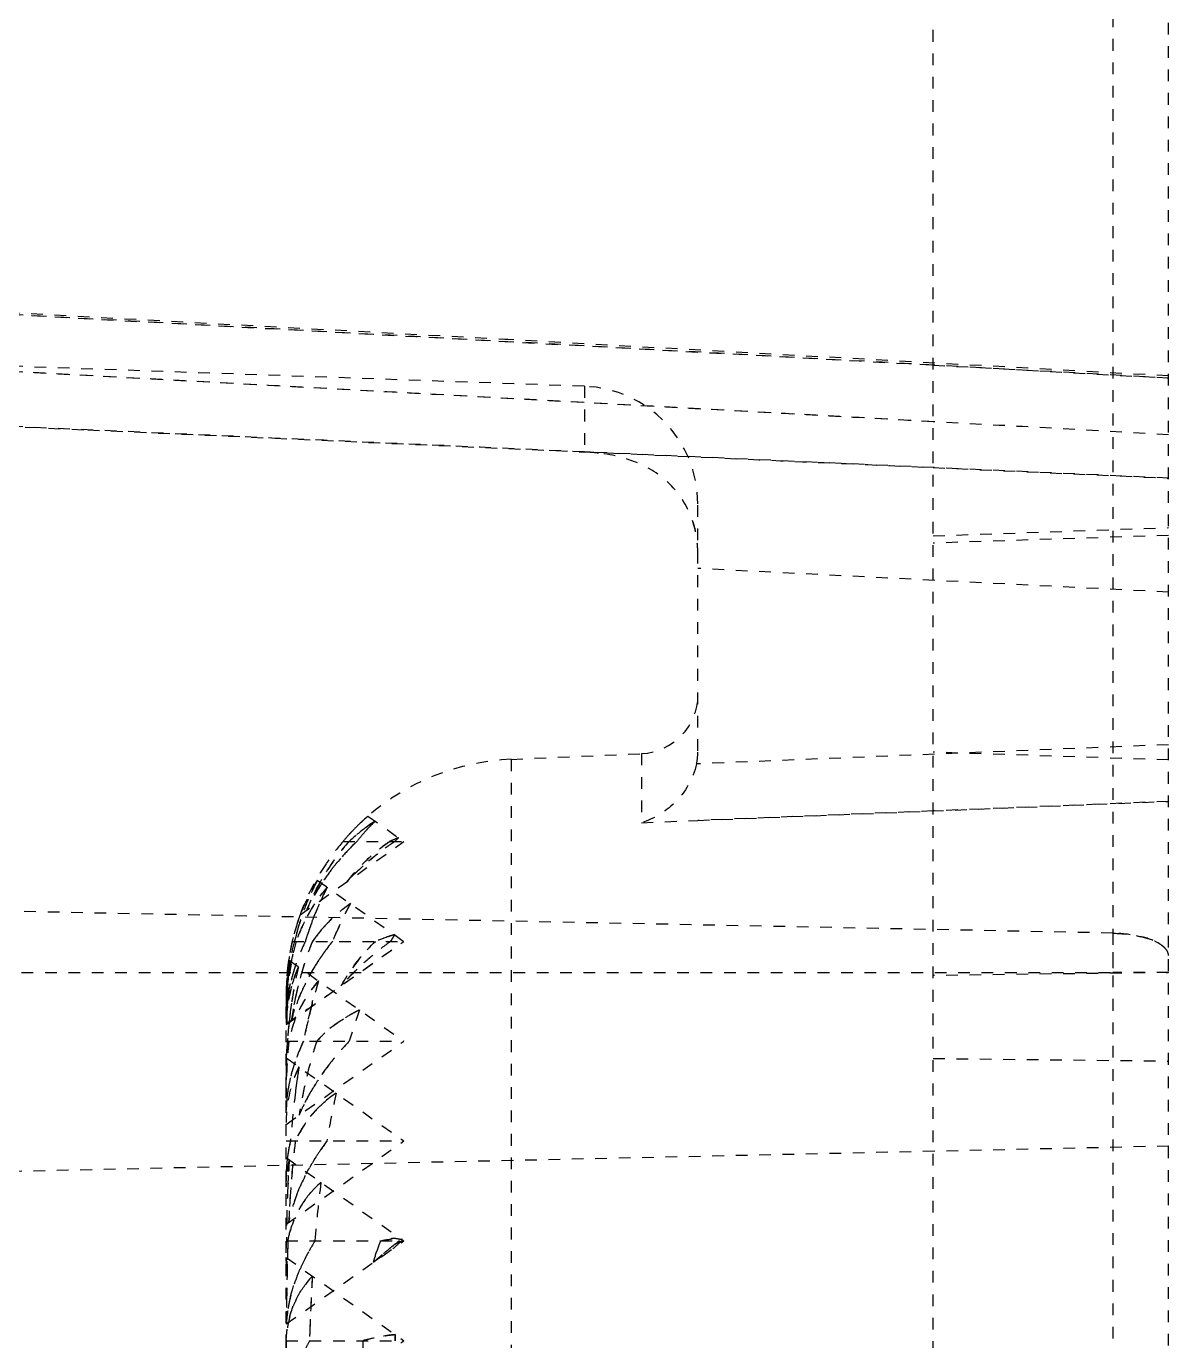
# Model space of a CAD drawing. Header units: millimetres. Extents: x 2089 to 2530, y 1631 to 2074.
# Drawn here: x 2416.13 to 2425.89, y 1927.75 to 1938.97 of the extents above; entities that cross this region are included whole.
import ezdxf

# ---------------------------------------------------------------- set-up
doc = ezdxf.new("R2010")
doc.units = ezdxf.units.MM
doc.linetypes.add('HIDDEN', pattern=[0.2, 0.1, -0.1])
doc.layers.add('DEFAULT_2', color=8, linetype='HIDDEN')

msp = doc.modelspace()

# ---------------------------------------------------------------- linework, layer by layer
at = {"layer": 'DEFAULT_2', "color": 8, "linetype": 'HIDDEN'}
for p, q in [((2425.891, 1788.503), (2425.891, 1954.599)), ((2425.415, 1948.664), (2425.415, 1921.457)), ((2423.881, 1794.841), (2423.881, 1948.067)), ((2420.269, 1936.295), (2407.996, 1936.955)), ((2420.901, 1935.898), (2408.149, 1936.343)), ((2425.891, 1935.986), (2420.193, 1936.299)), ((2423.881, 1936.079), (2425.891, 1935.968)), ((2420.901, 1935.898), (2420.901, 1935.337)), ((2414.525, 1935.619), (2416.66, 1935.525)), ((2416.66, 1935.525), (2420.901, 1935.337)), ((2425.891, 1935.484), (2423.881, 1935.595)), ((2425.891, 1935.113), (2420.901, 1935.337)), ((2423.881, 1935.203), (2425.891, 1935.113)), ((2421.871, 1932.783), (2421.871, 1934.893)), ((2423.881, 1934.62), (2425.891, 1934.69)), ((2425.891, 1934.624), (2423.881, 1934.558)), ((2425.891, 1934.139), (2421.871, 1934.341)), ((2425.891, 1932.836), (2421.859, 1932.672)), ((2420.276, 1932.711), (2421.39, 1932.76)), ((2420.276, 1932.711), (2420.276, 1919.981)), ((2421.39, 1932.76), (2421.39, 1932.169)), ((2425.891, 1932.706), (2423.881, 1932.772)), ((2421.871, 1932.189), (2425.891, 1932.352)), ((2423.881, 1932.27), (2421.871, 1932.189)), ((2425.891, 1932.352), (2423.881, 1932.27)), ((2419.052, 1932.226), (2419.359, 1932.009)), ((2421.39, 1932.17), (2421.871, 1932.189)), ((2418.472, 1931.382), (2419.359, 1932.009)), ((2418.839, 1932.009), (2419.359, 1932.009)), ((2425.415, 1931.227), (2406.294, 1931.604)), ((2418.62, 1931.679), (2419.359, 1931.156)), ((2418.354, 1930.446), (2419.359, 1931.156)), ((2418.406, 1931.156), (2419.359, 1931.156)), ((2425.415, 1931.227), (2425.415, 1930.889)), ((2418.375, 1930.999), (2419.359, 1930.303)), ((2406.294, 1930.889), (2425.415, 1930.889)), ((2425.891, 1930.891), (2423.881, 1930.864)), ((2418.354, 1921.096), (2418.354, 1930.699)), ((2418.577, 1930.634), (2418.582, 1930.653)), ((2418.354, 1929.593), (2419.359, 1930.303)), ((2418.354, 1930.303), (2419.359, 1930.303)), ((2418.354, 1930.161), (2419.359, 1929.451)), ((2423.88, 1930.156), (2425.89, 1930.134)), ((2418.354, 1928.74), (2419.359, 1929.451)), ((2418.354, 1929.451), (2419.359, 1929.451)), ((2425.893, 1929.407), (2406.796, 1928.988)), ((2418.354, 1929.309), (2419.359, 1928.598)), ((2418.354, 1928.598), (2419.359, 1928.598)), ((2418.355, 1927.888), (2419.359, 1928.598)), ((2418.354, 1928.456), (2419.359, 1927.745)), ((2418.354, 1928.455), (2418.354, 1928.403)), ((2418.354, 1928.424), (2418.354, 1928.455)), ((2418.354, 1928.403), (2418.354, 1928.351)), ((2418.354, 1928.351), (2418.354, 1928.299)), ((2418.362, 1928.365), (2418.363, 1928.424)), ((2418.56, 1927.93), (2418.558, 1927.882)), ((2419.285, 1927.797), (2419.285, 1927.745)), ((2419.285, 1927.745), (2419.285, 1927.797)), ((2418.354, 1927.034), (2419.359, 1927.745)), ((2418.354, 1927.745), (2419.359, 1927.745)), ((2418.354, 1927.633), (2418.354, 1927.745))]:
    msp.add_line(p, q, dxfattribs=at)
for centre, radius, start, end in [((1966.165, -6346.598), 8295.314, 86.8230392, 86.9456878), ((1952.135, -6652.096), 8600.638, 86.8423334, 86.9611516), ((2420.866, 1934.893), 1.005, 0, 88), ((2420.829, 1933.705), 1.633, 83.2543, 87.4837), ((2420.913, 1934.458), 0.958, 359.9428, 8.7151), ((2421.369, 1933.262), 0.502, 272.5, 0), ((2420.364, 1930.703), 2.01, 92.5, 130.7403), ((2421.338, 1932.783), 0.533, 348.0661, 359.9914), ((2419.995, 1930.825), 1.619, 123.002, 132.9999), ((2420.226, 1930.865), 1.797, 133.9735, 137.2783), ((2420.219, 1930.872), 1.787, 130.7589, 137.2106), ((2420.209, 1930.882), 1.773, 130.7465, 133.9771), ((2420.53, 1930.747), 2.018, 134.6359, 139.0435), ((2420.001, 1930.816), 1.629, 123.01, 126.3013), ((2420.512, 1930.765), 1.992, 134.6237, 136.8449), ((2420.25, 1930.843), 1.83, 137.2856, 140.4245), ((2420.237, 1930.854), 1.813, 137.1976, 138.0113), ((2419.989, 1930.832), 1.61, 126.3008, 133.02), ((2420.586, 1930.698), 2.091, 139.0314, 141.1912), ((2420.547, 1930.732), 2.04, 136.8398, 139.0303), ((2419.913, 1930.479), 1.673, 111.0247, 113.8974), ((2419.91, 1930.487), 1.664, 111.978, 113.9018), ((2420.83, 1930.541), 2.133, 135.3175, 136.5158), ((2419.92, 1930.464), 1.69, 111.031, 111.9802), ((2420.35, 1930.699), 1.999, 139.0506, 145.8593), ((2420.346, 1930.709), 1.952, 138.2227, 144.8255), ((2420.431, 1930.466), 2.134, 133.7158, 140.2428), ((2420.415, 1930.481), 2.112, 135.8533, 140.2), ((2420.444, 1930.453), 2.152, 133.7217, 135.8661), ((2420.635, 1929.97), 2.447, 123.5805, 127.8088), ((2420.656, 1929.941), 2.483, 123.5915, 124.4245), ((2420.317, 1930.72), 1.96, 145.8657, 160.2629), ((2420.394, 1930.676), 2.009, 144.8511, 151.1647), ((2420.365, 1930.523), 2.048, 140.2119, 142.9332), ((2420.533, 1930.09), 2.289, 131.6174, 136.5704), ((2420.596, 1930.021), 2.383, 127.812, 131.6355), ((2420.326, 1930.552), 1.999, 142.7455, 147.2137), ((2420.478, 1930.631), 2.104, 151.1954, 157.9627), ((2420.248, 1930.601), 1.906, 147.1369, 154.5366), ((2420.262, 1930.594), 1.922, 147.2151, 154.504), ((2420.049, 1930.794), 1.681, 148.2455, 154.5858), ((2420.479, 1930.699), 2.102, 152.2113, 157.1371), ((2420.487, 1930.695), 2.11, 152.7004, 157.1261), ((2419.774, 1930.699), 1.411, 139.3056, 146.5449), ((2420.432, 1930.722), 2.049, 152.1838, 152.68), ((2421.059, 1930.407), 2.648, 153.5722, 156.2468), ((2420.297, 1930.572), 1.963, 146.4672, 147.182), ((2420.984, 1930.444), 2.564, 152.7261, 153.5619), ((2420.113, 1930.764), 1.751, 154.5905, 160.7614), ((2420.596, 1930.649), 2.229, 157.1306, 161.9126), ((2419.783, 1930.694), 1.421, 146.5634, 153.7529), ((2421.169, 1930.358), 2.768, 156.2416, 158.0394), ((2421.679, 1929.971), 3.16, 151.5031, 155.7789), ((2420.364, 1930.703), 2.01, 160.2608, 177.2449), ((2421.266, 1930.319), 2.874, 158.0386, 159.6241), ((2420.188, 1930.738), 1.831, 160.7646, 166.2323), ((2420.749, 1930.6), 2.389, 162.5862, 166.5433), ((2420.765, 1930.596), 2.405, 164.4239, 165.9368), ((2419.813, 1930.679), 1.454, 153.7661, 160.858), ((2420.7, 1930.614), 2.339, 161.8929, 164.4283), ((2420.668, 1930.625), 2.304, 161.8918, 162.5657), ((2421.42, 1930.263), 3.037, 159.6399, 162.8909), ((2421.373, 1930.279), 2.987, 159.6342, 161.4927), ((2419.603, 1930.445), 1.247, 138.2839, 145.25), ((2421.977, 1929.836), 3.487, 155.7515, 157.7421), ((2420.374, 1930.704), 2.02, 167.0748, 170.8514), ((2420.111, 1930.657), 1.758, 163.5153, 168.9063), ((2420.233, 1930.726), 1.878, 166.2132, 166.755), ((2420.093, 1930.398), 1.749, 154.3199, 162.594), ((2420.8, 1930.587), 2.442, 165.9345, 166.5239), ((2420.973, 1930.18), 2.586, 157.8127, 162.94), ((2421.482, 1930.243), 3.102, 161.49, 162.8748), ((2420.412, 1929.818), 2.134, 141.1521, 143.483), ((2420.856, 1928.918), 2.757, 125.7269, 129.7599), ((2419.713, 1929.681), 1.592, 105.8085, 112.0382), ((2419.705, 1929.702), 1.569, 107.4824, 112.065), ((2419.731, 1929.623), 1.653, 105.8566, 107.5063), ((2421.902, 1929.648), 3.054, 149.191, 150.4088), ((2421.938, 1929.628), 3.095, 150.0031, 150.4049), ((2421.885, 1929.658), 3.034, 149.1883, 150.0042), ((2420.399, 1930.7), 2.044, 170.8463, 171.4668), ((2420.333, 1929.875), 2.036, 144.8436, 146.3298), ((2420.371, 1929.848), 2.083, 143.4861, 144.8444), ((2420.771, 1929.02), 2.624, 129.758, 133.616), ((2420.088, 1930.662), 1.734, 168.9125, 180.0014), ((2420.432, 1930.696), 2.079, 171.4794, 175.9023), ((2420.329, 1930.707), 1.976, 172.8878, 174.3908), ((2420.389, 1930.699), 2.036, 171.5402, 172.8879), ((2421.001, 1930.549), 2.646, 170.4508, 173.7244), ((2419.923, 1930.649), 1.568, 168.8022, 171.7894), ((2419.901, 1930.653), 1.547, 167.5167, 168.7978), ((2420.958, 1930.555), 2.603, 170.441, 171.2716), ((2421.041, 1930.485), 2.688, 169.9791, 170.5524), ((2419.969, 1930.436), 1.619, 162.1464, 166.3306), ((2421.994, 1930.109), 3.632, 166.7754, 170.0233), ((2419.608, 1930.446), 1.251, 156.7519, 159.3937), ((2421.311, 1930.079), 2.939, 162.9915, 167.5541), ((2420.181, 1929.97), 1.858, 148.4403, 153.4698), ((2420.276, 1929.912), 1.969, 146.3255, 148.4629), ((2420.66, 1929.136), 2.463, 133.6058, 138.2052), ((2420.511, 1930.69), 2.157, 175.9059, 180.0135), ((2420.441, 1930.7), 2.087, 177.2438, 180.0013), ((2419.963, 1930.644), 1.609, 171.7965, 175.9531), ((2421.11, 1930.537), 2.756, 173.7269, 176.9091), ((2421.04, 1930.544), 2.686, 172.96, 173.7171), ((2419.628, 1930.439), 1.272, 159.4049, 164.8271), ((2420.078, 1930.022), 1.741, 153.4897, 156.5335), ((2419.465, 1930.087), 1.111, 138.7718, 148.8332), ((2423.263, 1929.402), 4.844, 162.9976, 167.5241), ((2423.006, 1929.475), 4.577, 162.9343, 165.0877), ((2420.025, 1930.64), 1.671, 177.1909, 180.0053), ((2421.209, 1930.531), 2.855, 176.9009, 179.3344), ((2419.997, 1930.641), 1.644, 175.9437, 177.1862), ((2421.179, 1930.532), 2.826, 176.8977, 177.3686), ((2419.669, 1930.508), 1.311, 171.6469, 175.0376), ((2419.672, 1930.427), 1.318, 164.8503, 172.2898), ((2422.323, 1930.051), 3.966, 170.0395, 173.1387), ((2421.756, 1929.983), 3.395, 167.5968, 171.6293), ((2422.24, 1930.065), 3.881, 170.0059, 171.6408), ((2421.233, 1930.53), 2.88, 177.8263, 180.0041), ((2419.755, 1930.417), 1.402, 172.3265, 180.0209), ((2421.253, 1930.53), 2.899, 179.3301, 180.0004), ((2421.193, 1930.532), 2.839, 177.3686, 177.8221), ((2422.41, 1930.04), 4.054, 171.64, 173.1069), ((2419.455, 1930.094), 1.098, 148.8866, 158.8898), ((2423.544, 1929.335), 5.134, 165.8784, 167.0905), ((2423.368, 1929.378), 4.953, 165.6193, 165.8726), ((2423.305, 1929.394), 4.888, 165.3046, 165.6195), ((2423.686, 1928.879), 5, 160.2239, 163.4445), ((2419.553, 1929.362), 1.337, 115.3544, 116.9949), ((2422.681, 1930.008), 4.326, 173.1238, 176.0852), ((2419.488, 1930.082), 1.134, 158.9482, 168.757), ((2422.6, 1930.017), 4.245, 173.7498, 174.1725), ((2422.538, 1930.024), 4.182, 173.1173, 173.7504), ((2423.964, 1929.239), 5.564, 167.1003, 168.9752), ((2419.518, 1929.43), 1.26, 116.9599, 122.3768), ((2422.746, 1930.003), 4.392, 174.1809, 176.0725), ((2424.015, 1929.229), 5.617, 167.4562, 168.9699), ((2419.709, 1930.13), 1.355, 172.6489, 177.4901), ((2419.69, 1930.131), 1.336, 175.0495, 177.503), ((2419.721, 1930.129), 1.367, 172.6628, 175.0582), ((2422.651, 1929.872), 4.296, 174.241, 176.3797), ((2419.958, 1929.6), 1.617, 156.081, 160.9262), ((2420.044, 1929.563), 1.711, 154.3523, 156.1113), ((2421.914, 1929.214), 3.474, 161.7233, 165.2461), ((2420.671, 1928.589), 2.47, 136.0405, 140.5331), ((2419.663, 1930.133), 1.31, 177.5124, 180.0001), ((2419.607, 1930.066), 1.254, 175.7675, 180.0165), ((2419.616, 1930.066), 1.262, 177.1897, 180.0083), ((2419.59, 1930.067), 1.236, 175.7512, 177.1824), ((2423.171, 1929.978), 4.818, 177.8533, 178.5773), ((2423.206, 1929.977), 4.853, 178.1709, 178.5749), ((2423.143, 1929.979), 4.789, 177.8517, 178.1708), ((2419.875, 1929.63), 1.528, 160.961, 161.9941), ((2420.55, 1928.691), 2.311, 140.5574, 142.3996), ((2423.265, 1929.976), 4.912, 178.5759, 179.2935), ((2423.243, 1929.976), 4.89, 178.5744, 179.2951), ((2423.406, 1929.975), 5.052, 179.2989, 180.0038), ((2423.391, 1929.975), 5.037, 179.2955, 180.0025), ((2419.809, 1929.651), 1.459, 161.9691, 166.5634), ((2419.354, 1929.634), 0.998, 153.1809, 162.522), ((2425.432, 1928.983), 7.055, 171.028, 172.7073), ((2425.332, 1928.999), 6.954, 171.295, 172.0416), ((2425.093, 1929.035), 6.712, 171.0115, 171.2921), ((2422.5, 1929.058), 4.081, 165.2294, 167.7706), ((2420.435, 1928.777), 2.168, 142.3769, 146.5816), ((2419.649, 1929.684), 1.296, 170.5086, 174.1842), ((2419.718, 1929.673), 1.365, 166.5728, 170.4951), ((2425.692, 1928.948), 7.318, 172.041, 172.6932), ((2423.319, 1928.883), 4.918, 167.7911, 170.7748), ((2420.301, 1928.867), 2.006, 146.5973, 149.3989), ((2419.579, 1929.691), 1.225, 174.1671, 179.9652), ((2426.362, 1928.864), 7.992, 172.7069, 174.2297), ((2420.16, 1928.949), 1.844, 150.0731, 153.7751), ((2420.233, 1928.908), 1.927, 149.4138, 150.0962), ((2426.433, 1928.194), 7.832, 167.7199, 170.7679), ((2427.505, 1928.749), 9.141, 174.2293, 175.5964), ((2420.016, 1929.019), 1.684, 154.5028, 157.2021), ((2420.081, 1928.988), 1.755, 153.7988, 154.5167), ((2419.294, 1929.066), 0.944, 134.3111, 145.2073), ((2419.268, 1929.086), 0.911, 145.2879, 156.4334), ((2419.672, 1929.133), 1.32, 166.0865, 170.4557), ((2425.734, 1928.537), 7.359, 172.8708, 174.6502), ((2420.466, 1928.132), 2.202, 143.2321, 147.1148), ((2420.509, 1928.101), 2.255, 143.2539, 144.753), ((2419.578, 1929.149), 1.224, 170.4563, 175.0831), ((2420.425, 1928.16), 2.153, 144.7399, 147.7509), ((2419.498, 1929.156), 1.144, 175.0868, 179.9729), ((2419.329, 1929.069), 0.975, 166.8976, 171.4185), ((2430.266, 1928.56), 11.908, 176.486, 177.6013), ((2429.884, 1928.582), 11.526, 176.4751, 177.1442), ((2427.489, 1928.373), 9.121, 174.6476, 176.1075), ((2420.298, 1928.24), 2.003, 147.7495, 150.6699), ((2430.869, 1928.532), 12.513, 177.1416, 177.5866), ((2432.636, 1928.461), 14.281, 177.6001, 178.5265), ((2432.615, 1928.461), 14.26, 177.5992, 178.5271), ((2429.869, 1928.21), 11.507, 176.1033, 177.2825), ((2430.397, 1927.632), 11.837, 172.8875, 175.3216), ((2419.87, 1928.445), 1.527, 159.2024, 161.4305), ((2419.207, 1928.454), 0.85, 144.1673, 157.1101), ((2435.894, 1928.377), 17.54, 178.5255, 179.277), ((2419.456, 1928.534), 1.102, 176.6979, 177.7823), ((2419.443, 1928.535), 1.089, 176.6913, 178.8812), ((2419.42, 1928.536), 1.066, 177.7855, 180.0006), ((2434.533, 1928.004), 16.175, 177.8956, 178.1182), ((2420.323, 1927.528), 2.028, 148.1719, 151.4597), ((2419.389, 1928.424), 1.036, 178.2812, 180.0058), ((2436.222, 1927.949), 17.865, 178.1209, 178.4778), ((2420.103, 1927.643), 1.78, 153.143, 156.3331), ((2420.214, 1927.588), 1.904, 151.4752, 153.1606), ((2421.265, 1926.018), 3.23, 130.4149, 132.0927), ((2442.507, 1927.8), 24.151, 178.6574, 179.2184), ((2434.641, 1927.316), 16.093, 176.5058, 177.8147), ((2434.155, 1927.343), 15.607, 176.4952, 177.1686), ((2452.985, 1927.655), 34.631, 179.2163, 179.6145), ((2419.624, 1927.809), 1.272, 165.8802, 171.3057), ((2435.12, 1927.295), 16.572, 177.1676, 177.8043), ((2419.487, 1927.83), 1.133, 171.3016, 177.0387), ((2436.101, 1927.258), 17.554, 177.8048, 178.4083), ((2436.178, 1927.255), 17.632, 177.9629, 178.4065), ((2501.703, 1927.435), 83.35, 179.78691, 180.018), ((2420.273, 1926.79), 1.966, 150.9534, 153.4725), ((2422.134, 1927.664), 3.126, 178.5208, 183.0168)]:
    msp.add_arc(centre, radius, start, end, dxfattribs=at)
for points in [[(2413.781, 1936.631), (2417.148, 1936.449), (2420.514, 1936.265), (2423.881, 1936.079)], [(2423.881, 1935.595), (2420.514, 1935.78), (2417.148, 1935.963), (2413.781, 1936.144)], [(2420.901, 1935.337), (2418.528, 1935.443), (2416.154, 1935.548), (2413.781, 1935.652)], [(2420.901, 1935.337), (2421.894, 1935.293), (2422.888, 1935.248), (2423.881, 1935.203)], [(2418.704, 1931.619), (2418.654, 1931.522), (2418.61, 1931.421), (2418.572, 1931.319)], [(2418.902, 1931.479), (2418.846, 1931.374), (2418.795, 1931.266), (2418.75, 1931.156)], [(2418.372, 1930.699), (2418.378, 1930.739), (2418.386, 1930.779), (2418.396, 1930.819)], [(2418.357, 1930.457), (2418.357, 1930.512), (2418.358, 1930.567), (2418.363, 1930.622)], [(2418.359, 1930.529), (2418.359, 1930.502), (2418.359, 1930.476), (2418.359, 1930.449)], [(2418.635, 1929.742), (2418.679, 1929.786), (2418.728, 1929.825), (2418.78, 1929.86)], [(2418.518, 1928.952), (2418.556, 1929.005), (2418.602, 1929.054), (2418.651, 1929.098)], [(2419.16, 1928.598), (2419.224, 1928.598), (2419.288, 1928.596), (2419.353, 1928.596)], [(2419.321, 1928.598), (2419.27, 1928.559), (2419.22, 1928.519), (2419.171, 1928.477)], [(2419.237, 1928.533), (2419.244, 1928.539), (2419.251, 1928.545), (2419.258, 1928.551)], [(2419.258, 1928.551), (2419.267, 1928.559), (2419.277, 1928.566), (2419.288, 1928.572)], [(2419.288, 1928.572), (2419.3, 1928.579), (2419.313, 1928.583), (2419.325, 1928.589)], [(2419.325, 1928.589), (2419.333, 1928.593), (2419.341, 1928.597), (2419.348, 1928.602)], [(2419.1, 1928.415), (2419.128, 1928.441), (2419.157, 1928.466), (2419.186, 1928.49)], [(2419.186, 1928.49), (2419.203, 1928.504), (2419.22, 1928.518), (2419.237, 1928.533)], [(2418.354, 1928.299), (2418.354, 1928.34), (2418.354, 1928.382), (2418.354, 1928.424)], [(2418.459, 1928.135), (2418.492, 1928.194), (2418.532, 1928.248), (2418.578, 1928.297)]]:
    msp.add_open_spline(points, degree=3, dxfattribs=at)
for points, knots in [([(2421.871, 1934.457), (2421.871, 1934.585), (2421.823, 1934.832), (2421.599, 1935.126), (2421.273, 1935.295), (2421.03, 1935.331), (2420.901, 1935.337)], [0, 0, 0, 0, 0.26317, 0.500382, 0.734957, 1, 1, 1, 1]), ([(2421.823, 1934.753), (2421.836, 1934.716), (2421.849, 1934.667), (2421.858, 1934.616), (2421.86, 1934.603)], [0, 0, 0, 0, 0.74575, 1, 1, 1, 1]), ([(2421.859, 1932.672), (2421.833, 1932.547), (2421.704, 1932.33), (2421.495, 1932.202), (2421.39, 1932.17)], [0, 0, 0, 0, 0.539425, 1, 1, 1, 1]), ([(2421.859, 1932.672), (2421.833, 1932.547), (2421.704, 1932.33), (2421.495, 1932.202), (2421.39, 1932.17)], [0, 0, 0, 0, 0.539484, 1, 1, 1, 1]), ([(2418.891, 1932.009), (2418.85, 1931.963), (2418.704, 1931.784), (2418.591, 1931.579), (2418.527, 1931.421)], [0, 0, 0, 0, 0.264374, 1, 1, 1, 1]), ([(2419.236, 1932.009), (2419.201, 1931.985), (2419.066, 1931.884), (2418.948, 1931.762), (2418.871, 1931.664)], [0, 0, 0, 0, 0.255044, 1, 1, 1, 1]), ([(2418.871, 1931.664), (2418.896, 1931.696), (2419.005, 1931.824), (2419.131, 1931.937), (2419.236, 1932.009)], [0, 0, 0, 0, 0.244077, 1, 1, 1, 1]), ([(2419.135, 1931.903), (2419.112, 1931.885), (2419.019, 1931.81), (2418.932, 1931.729), (2418.871, 1931.664)], [0, 0, 0, 0, 0.252331, 1, 1, 1, 1]), ([(2418.62, 1931.679), (2418.595, 1931.639), (2418.503, 1931.474), (2418.438, 1931.295), (2418.406, 1931.156)], [0, 0, 0, 0, 0.246794, 1, 1, 1, 1]), ([(2418.704, 1931.619), (2418.617, 1931.518), (2418.52, 1931.365), (2418.454, 1931.199), (2418.439, 1931.156)], [0, 0, 0, 0, 0.746797, 1, 1, 1, 1]), ([(2418.902, 1931.479), (2418.871, 1931.457), (2418.749, 1931.364), (2418.643, 1931.25), (2418.578, 1931.156)], [0, 0, 0, 0, 0.254511, 1, 1, 1, 1]), ([(2418.672, 1931.275), (2418.689, 1931.294), (2418.76, 1931.369), (2418.839, 1931.435), (2418.902, 1931.479)], [0, 0, 0, 0, 0.247423, 1, 1, 1, 1]), ([(2418.406, 1931.156), (2418.397, 1931.117), (2418.366, 1930.963), (2418.354, 1930.806), (2418.354, 1930.69)], [0, 0, 0, 0, 0.259118, 1, 1, 1, 1]), ([(2418.439, 1931.156), (2418.423, 1931.098), (2418.373, 1930.873), (2418.354, 1930.642), (2418.354, 1930.471)], [0, 0, 0, 0, 0.26087, 1, 1, 1, 1]), ([(2418.356, 1930.454), (2418.439, 1930.512), (2418.608, 1930.627), (2418.859, 1930.802), (2419.108, 1930.98), (2419.275, 1931.097), (2419.359, 1931.156)], [0, 0, 0, 0, 0.249981, 0.499972, 0.749992, 1, 1, 1, 1]), ([(2418.394, 1930.953), (2418.397, 1930.97), (2418.41, 1931.038), (2418.425, 1931.106), (2418.439, 1931.156)], [0, 0, 0, 0, 0.246621, 1, 1, 1, 1]), ([(2418.578, 1931.156), (2418.555, 1931.1), (2418.475, 1930.879), (2418.423, 1930.649), (2418.398, 1930.477)], [0, 0, 0, 0, 0.261151, 1, 1, 1, 1]), ([(2418.75, 1931.156), (2418.736, 1931.139), (2418.682, 1931.07), (2418.632, 1930.997), (2418.598, 1930.942)], [0, 0, 0, 0, 0.254609, 1, 1, 1, 1]), ([(2419.116, 1931.156), (2419.086, 1931.128), (2418.975, 1931.012), (2418.883, 1930.88), (2418.824, 1930.778)], [0, 0, 0, 0, 0.25997, 1, 1, 1, 1]), ([(2418.824, 1930.778), (2418.843, 1930.811), (2418.926, 1930.947), (2419.028, 1931.073), (2419.116, 1931.156)], [0, 0, 0, 0, 0.240581, 1, 1, 1, 1]), ([(2425.415, 1931.226), (2425.475, 1931.224), (2425.589, 1931.214), (2425.741, 1931.177), (2425.849, 1931.122), (2425.891, 1931.061), (2425.891, 1931.035)], [0, 0, 0, 0, 0.330729, 0.635686, 0.857985, 1, 1, 1, 1]), ([(2425.758, 1931.164), (2425.706, 1931.186), (2425.592, 1931.213), (2425.476, 1931.224), (2425.415, 1931.226)], [0, 0, 0, 0, 0.478227, 1, 1, 1, 1]), ([(2425.855, 1931.105), (2425.849, 1931.11), (2425.82, 1931.135), (2425.786, 1931.153), (2425.758, 1931.164)], [0, 0, 0, 0, 0.215181, 1, 1, 1, 1]), ([(2419.093, 1931.037), (2419.069, 1931.017), (2418.974, 1930.936), (2418.886, 1930.848), (2418.824, 1930.778)], [0, 0, 0, 0, 0.252829, 1, 1, 1, 1]), ([(2425.891, 1931.035), (2425.891, 1931.041), (2425.887, 1931.068), (2425.87, 1931.09), (2425.855, 1931.105)], [0, 0, 0, 0, 0.215013, 1, 1, 1, 1]), ([(2418.391, 1930.988), (2418.385, 1930.96), (2418.363, 1930.845), (2418.354, 1930.728), (2418.354, 1930.639)], [0, 0, 0, 0, 0.244342, 1, 1, 1, 1]), ([(2418.459, 1930.94), (2418.441, 1930.9), (2418.379, 1930.732), (2418.354, 1930.552), (2418.354, 1930.417)], [0, 0, 0, 0, 0.242073, 1, 1, 1, 1]), ([(2418.362, 1930.695), (2418.363, 1930.714), (2418.37, 1930.791), (2418.38, 1930.869), (2418.39, 1930.927)], [0, 0, 0, 0, 0.246275, 1, 1, 1, 1]), ([(2418.424, 1930.921), (2418.418, 1930.901), (2418.395, 1930.824), (2418.378, 1930.745), (2418.371, 1930.686)], [0, 0, 0, 0, 0.25738, 1, 1, 1, 1]), ([(2418.598, 1930.942), (2418.587, 1930.923), (2418.544, 1930.85), (2418.505, 1930.774), (2418.48, 1930.715)], [0, 0, 0, 0, 0.256176, 1, 1, 1, 1]), ([(2418.63, 1930.819), (2418.567, 1930.747), (2418.458, 1930.585), (2418.396, 1930.399), (2418.377, 1930.303)], [0, 0, 0, 0, 0.493841, 1, 1, 1, 1]), ([(2425.891, 1930.889), (2425.891, 1930.889), (2425.887, 1930.889), (2425.882, 1930.888), (2425.871, 1930.889), (2425.849, 1930.89), (2425.811, 1930.89), (2425.755, 1930.889), (2425.684, 1930.889), (2425.602, 1930.889), (2425.511, 1930.89), (2425.447, 1930.89), (2425.415, 1930.889)], [0, 0, 0, 0, 0.004743, 0.017971, 0.039953, 0.070617, 0.157504, 0.276765, 0.425832, 0.600393, 0.794831, 1, 1, 1, 1]), ([(2418.356, 1930.454), (2418.356, 1930.514), (2418.356, 1930.594), (2418.361, 1930.674), (2418.362, 1930.695)], [0, 0, 0, 0, 0.747215, 1, 1, 1, 1]), ([(2418.371, 1930.686), (2418.369, 1930.672), (2418.363, 1930.62), (2418.36, 1930.568), (2418.359, 1930.529)], [0, 0, 0, 0, 0.254235, 1, 1, 1, 1]), ([(2418.398, 1930.477), (2418.403, 1930.497), (2418.426, 1930.578), (2418.455, 1930.657), (2418.48, 1930.716)], [0, 0, 0, 0, 0.243019, 1, 1, 1, 1]), ([(2418.48, 1930.715), (2418.472, 1930.696), (2418.44, 1930.618), (2418.414, 1930.538), (2418.398, 1930.477)], [0, 0, 0, 0, 0.257159, 1, 1, 1, 1]), ([(2418.981, 1930.57), (2418.946, 1930.554), (2418.812, 1930.483), (2418.69, 1930.387), (2418.615, 1930.303)], [0, 0, 0, 0, 0.258302, 1, 1, 1, 1]), ([(2418.615, 1930.303), (2418.631, 1930.322), (2418.701, 1930.393), (2418.78, 1930.454), (2418.843, 1930.495)], [0, 0, 0, 0, 0.246692, 1, 1, 1, 1]), ([(2418.377, 1930.303), (2418.372, 1930.263), (2418.359, 1930.101), (2418.354, 1929.939), (2418.354, 1929.818)], [0, 0, 0, 0, 0.253764, 1, 1, 1, 1]), ([(2418.502, 1930.303), (2418.494, 1930.287), (2418.464, 1930.221), (2418.438, 1930.153), (2418.421, 1930.102)], [0, 0, 0, 0, 0.255849, 1, 1, 1, 1]), ([(2418.615, 1930.303), (2418.597, 1930.251), (2418.535, 1930.043), (2418.49, 1929.83), (2418.464, 1929.671)], [0, 0, 0, 0, 0.257139, 1, 1, 1, 1]), ([(2418.893, 1930.303), (2418.878, 1930.287), (2418.817, 1930.222), (2418.759, 1930.154), (2418.718, 1930.101)], [0, 0, 0, 0, 0.253106, 1, 1, 1, 1]), ([(2418.354, 1929.818), (2418.354, 1929.845), (2418.354, 1929.953), (2418.358, 1930.062), (2418.363, 1930.144)], [0, 0, 0, 0, 0.247889, 1, 1, 1, 1]), ([(2418.463, 1930.084), (2418.446, 1930.048), (2418.381, 1929.898), (2418.354, 1929.733), (2418.354, 1929.609)], [0, 0, 0, 0, 0.241838, 1, 1, 1, 1]), ([(2418.421, 1930.102), (2418.416, 1930.085), (2418.395, 1930.018), (2418.38, 1929.949), (2418.371, 1929.898)], [0, 0, 0, 0, 0.256431, 1, 1, 1, 1]), ([(2418.718, 1930.101), (2418.705, 1930.084), (2418.654, 1930.015), (2418.606, 1929.943), (2418.574, 1929.888)], [0, 0, 0, 0, 0.254745, 1, 1, 1, 1]), ([(2418.354, 1929.692), (2418.354, 1929.709), (2418.355, 1929.778), (2418.362, 1929.847), (2418.371, 1929.898)], [0, 0, 0, 0, 0.244004, 1, 1, 1, 1]), ([(2418.78, 1929.86), (2418.704, 1929.809), (2418.566, 1929.689), (2418.468, 1929.533), (2418.433, 1929.451)], [0, 0, 0, 0, 0.503751, 1, 1, 1, 1]), ([(2418.574, 1929.888), (2418.563, 1929.87), (2418.523, 1929.8), (2418.488, 1929.727), (2418.464, 1929.671)], [0, 0, 0, 0, 0.256043, 1, 1, 1, 1]), ([(2418.391, 1929.451), (2418.387, 1929.434), (2418.372, 1929.369), (2418.362, 1929.303), (2418.358, 1929.254)], [0, 0, 0, 0, 0.256419, 1, 1, 1, 1]), ([(2418.433, 1929.451), (2418.425, 1929.392), (2418.399, 1929.161), (2418.384, 1928.929), (2418.375, 1928.755)], [0, 0, 0, 0, 0.253039, 1, 1, 1, 1]), ([(2418.38, 1929.29), (2418.375, 1929.272), (2418.36, 1929.196), (2418.354, 1929.118), (2418.354, 1929.059)], [0, 0, 0, 0, 0.244101, 1, 1, 1, 1]), ([(2418.617, 1929.328), (2418.599, 1929.3), (2418.532, 1929.191), (2418.476, 1929.076), (2418.442, 1928.987)], [0, 0, 0, 0, 0.259234, 1, 1, 1, 1]), ([(2418.442, 1928.987), (2418.45, 1929.007), (2418.482, 1929.087), (2418.52, 1929.164), (2418.552, 1929.221)], [0, 0, 0, 0, 0.243493, 1, 1, 1, 1]), ([(2418.354, 1929.059), (2418.354, 1929.072), (2418.355, 1929.124), (2418.359, 1929.176), (2418.365, 1929.215)], [0, 0, 0, 0, 0.254593, 1, 1, 1, 1]), ([(2418.651, 1929.098), (2418.579, 1929.035), (2418.452, 1928.882), (2418.386, 1928.694), (2418.369, 1928.598)], [0, 0, 0, 0, 0.494975, 1, 1, 1, 1]), ([(2418.442, 1928.987), (2418.435, 1928.968), (2418.408, 1928.892), (2418.387, 1928.814), (2418.375, 1928.755)], [0, 0, 0, 0, 0.257591, 1, 1, 1, 1]), ([(2418.369, 1928.598), (2418.372, 1928.614), (2418.385, 1928.678), (2418.405, 1928.74), (2418.424, 1928.785)], [0, 0, 0, 0, 0.254317, 1, 1, 1, 1]), ([(2418.369, 1928.598), (2418.367, 1928.539), (2418.359, 1928.302), (2418.356, 1928.065), (2418.355, 1927.888)], [0, 0, 0, 0, 0.251097, 1, 1, 1, 1]), ([(2419.1, 1928.415), (2419.121, 1928.43), (2419.163, 1928.461), (2419.229, 1928.503), (2419.291, 1928.55), (2419.327, 1928.587), (2419.348, 1928.602)], [0, 0, 0, 0, 0.250431, 0.501598, 0.751157, 1, 1, 1, 1]), ([(2419.16, 1928.598), (2419.154, 1928.583), (2419.131, 1928.523), (2419.112, 1928.461), (2419.1, 1928.415)], [0, 0, 0, 0, 0.25495, 1, 1, 1, 1]), ([(2419.1, 1928.415), (2419.104, 1928.43), (2419.122, 1928.492), (2419.142, 1928.553), (2419.16, 1928.598)], [0, 0, 0, 0, 0.245516, 1, 1, 1, 1]), ([(2419.16, 1928.598), (2419.173, 1928.601), (2419.227, 1928.611), (2419.282, 1928.619), (2419.323, 1928.623)], [0, 0, 0, 0, 0.245904, 1, 1, 1, 1]), ([(2419.348, 1928.61), (2419.331, 1928.608), (2419.305, 1928.616), (2419.272, 1928.619), (2419.241, 1928.615), (2419.204, 1928.605), (2419.174, 1928.601), (2419.16, 1928.598)], [0, 0, 0, 0, 0.273421, 0.405857, 0.526906, 0.762947, 1, 1, 1, 1]), ([(2418.544, 1928.503), (2418.527, 1928.471), (2418.464, 1928.348), (2418.415, 1928.218), (2418.39, 1928.119)], [0, 0, 0, 0, 0.261454, 1, 1, 1, 1]), ([(2418.39, 1928.119), (2418.395, 1928.139), (2418.418, 1928.22), (2418.447, 1928.3), (2418.473, 1928.358)], [0, 0, 0, 0, 0.242768, 1, 1, 1, 1]), ([(2418.578, 1928.297), (2418.51, 1928.226), (2418.397, 1928.052), (2418.358, 1927.849), (2418.354, 1927.745)], [0, 0, 0, 0, 0.487671, 1, 1, 1, 1]), ([(2418.39, 1928.119), (2418.385, 1928.1), (2418.368, 1928.024), (2418.358, 1927.946), (2418.355, 1927.888)], [0, 0, 0, 0, 0.257986, 1, 1, 1, 1]), ([(2418.384, 1927.949), (2418.388, 1927.966), (2418.408, 1928.03), (2418.435, 1928.092), (2418.459, 1928.135)], [0, 0, 0, 0, 0.253751, 1, 1, 1, 1]), ([(2418.354, 1927.745), (2418.355, 1927.763), (2418.359, 1927.831), (2418.371, 1927.9), (2418.384, 1927.949)], [0, 0, 0, 0, 0.256118, 1, 1, 1, 1]), ([(2419.285, 1927.797), (2419.261, 1927.795), (2419.168, 1927.784), (2419.075, 1927.765), (2419.008, 1927.745)], [0, 0, 0, 0, 0.257721, 1, 1, 1, 1]), ([(2419.008, 1927.745), (2419.03, 1927.752), (2419.121, 1927.776), (2419.214, 1927.79), (2419.285, 1927.797)], [0, 0, 0, 0, 0.242635, 1, 1, 1, 1])]:
    msp.add_open_spline(points, degree=3, knots=knots, dxfattribs=at)

doc.saveas('drawing.dxf')
